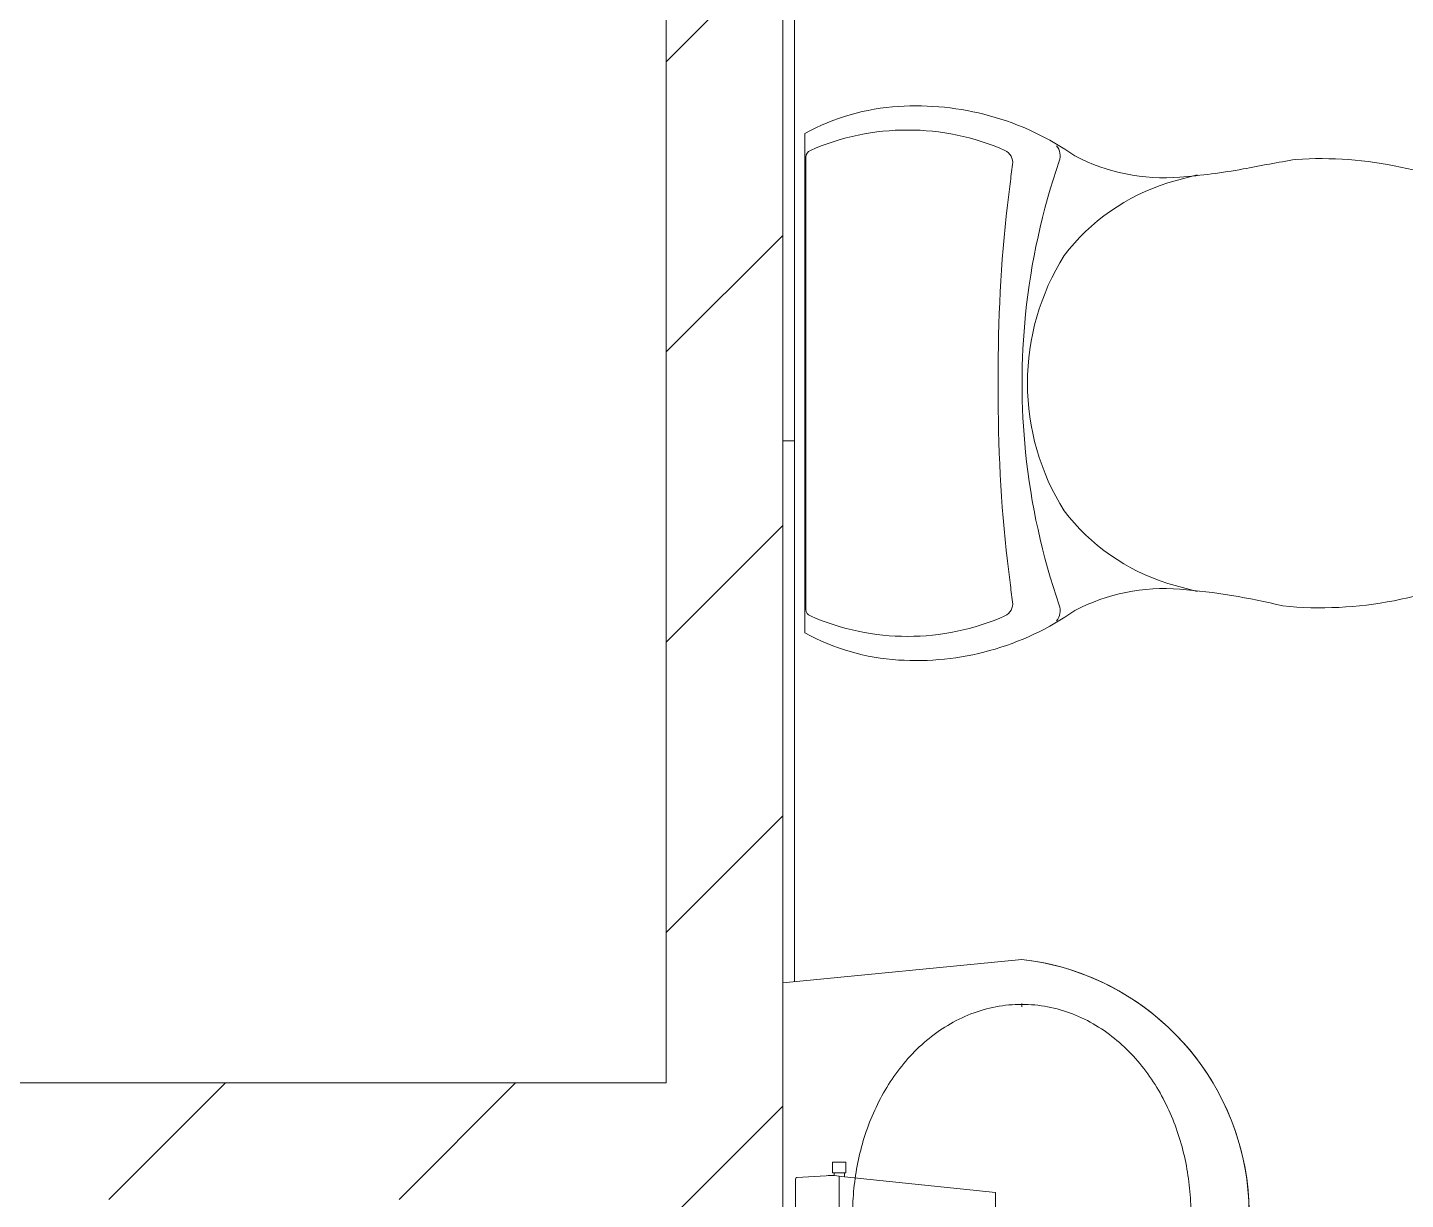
# Model space of a CAD drawing. Header units: millimetres. Extents: x 5356 to 209803, y -16346 to 109894.
# Drawn here: x 85230 to 86412, y 31537 to 32542 of the extents above; entities that cross this region are included whole.
import ezdxf

# ---------------------------------------------------------------- set-up
doc = ezdxf.new("R2010")
doc.units = ezdxf.units.MM
doc.linetypes.add('NET VAN', pattern=[1.06, 0.53, -0.53])
for name, color, linetype, lineweight in [('0-1', 7, 'Continuous', 5), ('A-DETL-GENF-2', 9, 'NET VAN', 9), ('A-DOOR', 31, 'Continuous', 9), ('A-DOOR-FRAM', 31, 'Continuous', 9), ('A-WALL-3', 113, 'Continuous', 18), ('A-WALL-PATT-1', 10, 'Continuous', 9), ('A-WALL-PATT-3', 111, 'Continuous', 9), ('I-WALL-1', 253, 'Continuous', 18), ('P-SANR-FIXT-1', 9, 'Continuous', 9), ('P-SANR-FIXT-2', 221, 'Continuous', 9)]:
    doc.layers.add(name, color=color, linetype=linetype, lineweight=lineweight)
pattern_1 = [(45, (0, 0), (-124.4507934888324, 124.4507934888324), [])]

# ---------------------------------------------------------------- blocks, each defined once
blk = doc.blocks.new('bonruatreo - Chậu rửa-348246-TKCS_MB ĐỊNH VỊ MỐC TỌA ĐỘ CÔNG TRÌNH')
at = {"layer": 'P-SANR-FIXT-1'}
for p, q in [((-218.5749299439555, 204.999999999998), (-198.4313483298566, 6.429523580209206e-13)), ((-177.847746426109, 204.9999999999972), (-180.6257060585237, 204.9999999999972)), ((198.4313483298332, -6.429523580209206e-13), (218.5749299439334, 204.9999999999966)), ((-198.4313483298566, 6.429523580209206e-13), (198.4313483298332, -6.429523580209206e-13)), ((165.0000000000007, -5.414335646491958e-13), (-164.9999999999993, 5.414335646491971e-13))]:
    blk.add_line(p, q, dxfattribs=at)
at = {"layer": 'P-SANR-FIXT-1', "flags": 128}
blk.add_lwpolyline([(-218.5749299438246, 205.000000000066), (-217.4003599586198, 213.7206685849387), (-215.8779957737619, 222.3873912934338), (-214.0102728471725, 230.9863032180322), (-211.800179137119, 239.5036479339611), (-209.2512503220574, 247.9257995066409), (-206.3675641443756, 256.2392842901727), (-203.1537338868206, 264.4308024823461), (-199.6149009921616, 272.4872494015048), (-195.7567268381639, 280.3957364511758), (-191.585383680454, 288.1436117391405), (-187.1075447782092, 295.7184803177385), (-182.3303737184567, 303.1082240131042), (-177.2615129558564, 310.3010208117379), (-171.9090715862826, 317.2853637731521), (-166.2816123741447, 324.0500794385088), (-160.3881380537198, 330.5843457058023), (-154.238076926725, 336.8777091429201), (-147.8412677790356, 342.9201017108628), (-141.2079441406652, 348.7018568705176), (-134.3487179144261, 354.2137250469711), (-127.2745623990854, 359.4468884269755), (-119.9967947343209, 364.3929750654497), (-112.5270577959629, 369.0440722788998), (-104.8773015695877, 373.3927393039368), (-97.05976403337377, 377.4320192010269), (-89.086951579673, 381.1554499839659), (-80.97161900764614, 384.5570749578039), (-72.72674911821687, 387.6314522482319), (-64.36553194442045, 390.3736635074005), (-55.90134365010035, 392.7793217822919), (-47.34772513091184, 394.8445785328257), (-38.71836035183355, 396.5661297887725), (-30.02705445564843, 397.941221435367), (-21.28771167777331, 398.967653619321), (-12.51431310238354, 399.6437842680814), (-3.720894295558492, 399.9685317168564), (5.078477148358161, 399.9413764390118), (13.86972411220258, 399.5623618771845), (22.63878247617922, 398.8320943738227), (31.37162361755272, 397.7517422011451), (40.05427685338973, 396.3230336921902), (48.67285179071119, 394.54825447578), (57.21356054815597, 392.4302438200504), (65.6627398136378, 389.9723900902476), (74.00687270271992, 387.1786253280258), (82.23261038276137, 384.0534189610284), (90.32679342823485, 380.6017706527595), (98.27647287289392, 376.8292023042158), (106.0689309254889, 372.7417492199776), (113.6917013154371, 368.3459504530277), (121.13258923622, 363.6488383436832), (128.379690854457, 358.6579272693163), (135.421412353535, 353.3812016229785), (142.2464884812173, 347.8271030400646), (148.8440005716358, 342.0045168934869), (155.2033940128223, 335.9227580789997), (161.3144951318637, 329.5915561133448), (167.1675274706376, 323.021039569059), (172.7531274259483, 316.2217198709959), (178.0623592294255, 309.2044744802311), (183.0867292427391, 301.9805294924308), (187.8181995456931, 294.5614416785872), (192.2492007951083, 286.9590799965086), (196.3726443342393, 279.1856066031691), (200.1819335330273, 271.2534573977346), (203.6709743413414, 263.1753221268249), (206.8341850382313, 254.9641240836305), (209.6665051613355, 246.632999433407), (212.1634036026217, 238.1952761983675), (214.3208858572728, 229.6644529357344), (216.1355004139191, 221.0541771429347), (217.6043442763256, 212.3782234244514), (218.5749299440498, 205.000000000066)], dxfattribs=at)
at = {"layer": 'P-SANR-FIXT-1'}
blk.add_arc((-1.4483347854366e-11, 180.0000000000009), 220.0000000000003, 6.524978844142664, 173.475021155857, dxfattribs=at)
for points in [[(-179.9999999999903, 204.9999999999973), (-179.9999999999897, 212.4328975477261), (-178.5935235153266, 227.28090585017), (-172.3892894281074, 248.7904281362078), (-162.4977344798867, 268.8621895710423), (-149.4460969504137, 287.0049037139574), (-133.818482149371, 302.954293986053), (-116.1419351787337, 316.5914775692466), (-96.89153354315286, 327.869447752494), (-76.46926296619709, 336.8224012083201), (-55.19371792770166, 343.4772951944609), (-33.34252953140985, 347.8926303755534), (-11.15146628274142, 350.0925549352826), (11.1492021672989, 350.092264324635), (33.33017130218028, 347.894985353545), (55.17543712401582, 343.4808897480591), (76.46261936887804, 336.8293340126354), (96.8905529776789, 327.8704182312431), (116.1494485021109, 316.5842113098757), (133.8322331321153, 302.9431783044539), (149.4641820008858, 286.9847562642946), (162.5076555759456, 268.8412409857382), (172.3911025503834, 248.7850082535024), (178.5904582246991, 227.2887973871541), (180.0000000000102, 212.4335219767764), (180.0000000000099, 204.9999999999759)], [(180.0000000000099, 204.999999999994), (180.0000000000098, 197.5664780231843), (178.5904582246938, 182.7112026127938), (172.3911025503747, 161.2149917464531), (162.507655575933, 141.1587590142182), (149.4641820008706, 123.0152437356649), (133.8322331320979, 107.0568216955086), (116.1494485020922, 93.41578869009008), (96.89055297765911, 82.12958176872547), (76.46261936885772, 73.17066598733606), (55.17543712399538, 66.51911025191502), (33.33017130215998, 62.10501464643196), (11.14920216727857, 59.90773567534441), (-11.15146628276067, 59.90744506469915), (-33.34252953142821, 62.10736962443065), (-55.19371792771881, 66.52270480552524), (-76.46926296621302, 73.17759879166823), (-96.8915335431673, 82.13055224749598), (-116.1419351787465, 93.40852243074495), (-133.8184821493819, 107.0457060139402), (-149.4460969504226, 122.9950962860364), (-162.4977344798933, 141.1378104289524), (-172.3892894281117, 161.2095718637871), (-178.5935235153287, 182.719094149826), (-179.9999999999902, 197.5671024522671), (-179.9999999999903, 204.9999999999939)]]:
    blk.add_open_spline(points, degree=3, dxfattribs=at)
at = {"layer": 'P-SANR-FIXT-2'}
for p, q in [((-18.53045908591247, 182.47473659182), (-32.22482087970845, 52.92163593957823)), ((18.53045908588911, 182.4747365918202), (-18.53045908591246, 182.4747365918201)), ((33.01635406427039, 45.43347549252498), (18.5304590858891, 182.4747365918202)), ((-35.56285790134974, 54.2072742360757), (-44.66199848290103, 54.20727423607566)), ((-44.66199848290103, 54.20727423607566), (-44.66199848290097, 42.83523504517756)), ((-35.56285790134974, 52.92163593957822), (-35.56285790134974, 54.2072742360757)), ((-32.22482087970845, 52.92163593957823), (-35.56285790134974, 52.92163593957822)), ((-35.56285790135767, 44.1620718434998), (-35.56285790135771, 52.92163593957823)), ((-32.22374273429474, 52.92152457779762), (-33.12847899761833, 44.16195632361688)), ((32.69614908085113, 48.46147133097487), (-32.68440150098965, 48.46147133097445)), ((-44.66199848290097, 42.83523504517756), (-35.56285790134967, 42.83523504517759)), ((-35.56285790134967, 42.83523504517759), (-35.56285790134967, 44.16207184349978)), ((-35.56285790134967, 44.16207184349978), (-33.12959739956479, 44.1620718434998)), ((-33.01635406429197, 37.29047969823107), (-31.44085328748659, 12.24673453398066)), ((31.44085328746537, 12.24673453398106), (33.01635406427049, 37.2904796982321)), ((-30.16719133890252, 11.02473659182009), (30.16719133765458, 11.02473659179418))]:
    blk.add_line(p, q, dxfattribs=at)
for centre, radius, start, end in [((5.501335537962166, 41.36197759537811), 38.73227991510528, 175.8542678115019, 186.0340217552577), ((-5.501335537983916, 41.36197759537806), 38.73227991510547, 353.9659782447429, 6.034021755257775), ((-30.13924488699055, 12.3286186544518), 1.304181520121789, 183.5997308340027, 268.7721522757187), ((30.13924488696933, 12.32861865445218), 1.304181520121787, 271.2278476703738, 356.4002691659974)]:
    blk.add_arc(centre, radius, start, end, dxfattribs=at)
blk = doc.blocks.new('TOILET - TOILET-348229-TKCS_MB ĐỊNH VỊ MỐC TỌA ĐỘ CÔNG TRÌNH')
at = {"layer": 'P-SANR-FIXT-1'}
for p, q in [((214.1995318668313, -19.05000000000122), (-214.1995318667546, -19.04999999999851)), ((193.97078499803, -19.91553583143607), (-193.9707849979227, -19.91553583143236)), ((-171.7035516261501, -330.2570353388664), (-178.5826640776578, -355.4610644590122)), ((171.7035516262215, -330.2570353388655), (178.5826640777298, -355.4610644590144))]:
    blk.add_line(p, q, dxfattribs=at)
for centre, radius, start, end in [((-46.13760999738189, -111.133930885133), 191.6357479952151, 151.2809300415396, 176.4513422227688), ((-193.7090153667803, -26.38577465451942), 6.475531929314479, 92.31678001281682, 156.2861880749644), ((193.7090153668564, -26.38577465452188), 6.47553192931448, 23.71381192502309, 87.68321998690784), ((46.13760999745864, -111.1339308851331), 191.6357479952132, 3.548657777229072, 28.71906995845935), ((-9.838022255078874, -107.1523688825703), 207.3032811351502, 156.2861880749646, 203.7138119250351), ((9.838022255153959, -107.1523688825704), 207.3032811351502, 336.2861880749622, 23.71381192503435), ((1.853693360708327, -114.1101153993178), 239.7192469555727, 176.451342222769, 195.2960603541507), ((-1.853693360632019, -114.1101153993178), 239.7192469555715, 344.7039396458467, 3.548657777229256), ((-4.003353977857214, -115.7119893735312), 233.6470971093106, 195.2960603541508, 215.2146594502504), ((-14.30394237479296, -1400.385881402284), 1215.583629418794, 90.3973723660729, 97.40697298192794), ((4.388159971324968e-11, -3462.789958907384), 3278.037309305237, 89.60262763392805, 90.3973723660729), ((14.30394237485165, -1400.385881402284), 1215.583629418795, 82.59302701807263, 89.60262763392828), ((4.003353977931188, -115.7119893735311), 233.6470971093119, 324.7853405497476, 344.7039396458467), ((-189.0800195427674, -185.5076524089137), 11.68855928237306, 205.4104838228699, 277.5788024475714), ((178.9093763268637, -2951.264857805509), 2778.442103370485, 97.23514351628582, 97.57880244757047), ((-178.9093763268247, -2951.264857805507), 2778.442103370487, 82.42119755242916, 82.76485648371191), ((189.0800195428416, -185.5076524089161), 11.68855928237307, 262.4211975523414, 334.5895161771278), ((0.5529167513281621, -792.1312904916649), 586.9119850767163, 95.83215379759358, 108.9926663103517), ((3.571972249606972e-11, -415.9841640074298), 206.1039568836559, 90.00000000000017, 122.0731667070444), ((3.282794167370461e-11, -786.7181433958776), 581.470672880702, 84.16784620241312, 95.83215379759358), ((3.544900571374513e-11, -415.9841640074298), 206.1039568836562, 57.92683329295567, 89.99999999999942), ((-0.5529167512617627, -792.1312904916649), 586.9119850767158, 71.00733368964713, 84.16784620241312), ((-194.9505441312366, -224.1118388292315), 13.81066364226807, 230.6723682122974, 288.9926663103689), ((194.9505441313103, -224.111838829234), 13.81066364226808, 251.0073336896472, 309.3276317877064), ((-0.3874102947869895, -383.9560718636442), 179.5349737637684, 127.4035971626914, 162.5964028373153), ((0.3874102948585643, -383.9560718636442), 179.5349737637686, 17.40359716268476, 52.59640283730875), ((-343.4828822549819, -327.3986474169055), 167.3360765967514, 355.4558907417207, 27.37996643146821), ((343.4828822550533, -327.3986474169097), 167.3360765967504, 152.6200335685317, 184.5441092582795), ((-719.24604541987, -297.5343536763932), 544.2841245188786, 346.0536205488104, 355.4558907417197), ((719.2460454198704, -297.5343536764119), 544.284124518806, 184.544109258279, 190.2879440585227), ((-1948.348746160097, -805.1146347579743), 2171.196004482318, 9.680981042718196, 10.89490707434008), ((137.1458721769089, -461.1864712179135), 329.7550814439056, 174.348719896015, 207.6877737289363), ((-137.1458721768386, -461.1864712179119), 329.7550814439059, 332.3122262710613, 3.683462135593233), ((45.14871311199176, -528.5992639728623), 217.6295211508281, 203.2216389143075, 244.771831349566), ((-45.14871311192206, -528.5992639728618), 217.6295211508283, 295.2281686504313, 336.778361085689), ((3.411031457289937e-11, -624.4228520098749), 111.7023465450977, 244.7718313495653, 295.2281686504309)]:
    blk.add_arc(centre, radius, start, end, dxfattribs=at)
blk = doc.blocks.new('NCV_TKTC_TANG 1_rvt-1-TKCS_MB ĐỊNH VỊ MỐC TỌA ĐỘ CÔNG TRÌNH')
at = {"layer": 'A-WALL-PATT-1'}
h = blk.add_hatch(dxfattribs=at)
h.set_pattern_fill('FP_4', color=256, style=0, pattern_type=2)
h.set_pattern_definition([(0, (0, 0), (894.08, 223.52), [73.762, -596.798, 73.762, -596.798, -3576.32]), (0, (0, 0), (894.08, 223.52), [-1341.12, 73.762, -1267.358, 73.762, -596.798, -1564.64]), (0, (0, 0), (894.08, 223.52), [-3352.8, 73.762, -373.278, 73.762, -1043.838]), (120, (335.28, 111.76), (-640.6139982538975, 662.535993015591), [73.76199999999999, -596.7979999999999, 73.76199999999999, -4173.117999999999]), (120, (335.28, 111.76), (-640.6139982538975, 662.535993015591), [-744.3219999999999, -596.7979999999999, 73.76199999999999, -1267.358, -2235.199999999999]), (120, (335.28, 111.76), (-640.6139982538975, 662.535993015591), [-2682.239999999999, 73.76199999999999, -596.7979999999999, 73.76199999999999, -1490.878]), (120, (335.28, 111.76), (-640.6139982538975, 662.535993015591), [-3426.561999999999, -373.278, 73.76199999999999, -1043.838]), (240, (447.04, 558.8), (-253.4660017461021, -886.055993015591), [73.762, -596.798, 73.762, -4173.117999999999]), (240, (447.04, 558.8), (-253.4660017461021, -886.055993015591), [-744.322, -596.798, 73.762, -1267.358, -2235.2]), (240, (447.04, 558.8), (-253.4660017461021, -886.055993015591), [-2682.24, 73.762, -596.798, 73.762, -1490.878]), (240, (447.04, 558.8), (-253.4660017461021, -886.055993015591), [-3426.562, -373.278, 73.762, -1043.838])])
h.paths.add_polyline_path([(85877.56428701643, 31136.93603804531), (85887.5642870164, 31136.93603804531), (85886.75168714009, 31324.89541096085), (85877.56428701663, 31325.79817751799), (85877.56428701643, 31240.92035664536)])
h.paths.add_polyline_path([(85877.56428701646, 31722.66087417768), (85887.56428701642, 31723.64348791496), (85887.56428701647, 32976.68973127588), (85879.94763365905, 32979.16659623816), (85879.95816200666, 32994.58449315115), (85887.56428701647, 32994.58449315115), (85887.56428701647, 33336.93603804356), (85877.56428701647, 33336.93603804356), (85877.56428701646, 31734.04547486362)])
at = {"layer": 'I-WALL-1'}
for p, q in [((85877.56428701639, 33336.93603804352), (85877.56428701634, 31722.66087417764)), ((85887.56428701633, 31723.64348791491), (85887.56428701637, 32976.68973127585))]:
    blk.add_line(p, q, dxfattribs=at)
at = {"layer": 'P-SANR-FIXT-1'}
for name, p, rotation in [('TOILET - TOILET-348229-TKCS_MB ĐỊNH VỊ MỐC TỌA ĐỘ CÔNG TRÌNH', (85877.56428701639, 32236.93603804403), 89.9999999999999), ('bonruatreo - Chậu rửa-348246-TKCS_MB ĐỊNH VỊ MỐC TỌA ĐỘ CÔNG TRÌNH', (85877.56428701639, 31524.22952584777), 269.9999999999997)]:
    blk.add_blockref(name, p, dxfattribs=dict(at, rotation=rotation))
blk = doc.blocks.new('FD_02 - FD_03 - FD_03-KY THUAT-900x2200mm-728564-TKCS_MB ĐỊNH VỊ MỐC TỌA ĐỘ CÔNG TRÌNH')
at = {"layer": 'A-DETL-GENF-2'}
for p, q in [((419.9999999999949, 100.0000000000001), (419.9999999999949, 1020)), ((419.9999999999949, 1020), (459.9999999999949, 1020)), ((459.9999999999949, 1020), (459.9999999999949, 100.0000000000001)), ((459.9999999999949, 100.0000000000001), (419.9999999999949, 100.0000000000001))]:
    blk.add_line(p, q, dxfattribs=at)
blk.add_arc((459.9999999999939, 99.99999999999493), 919.9999999999982, 92.49190636897978, 179.9999999999999, dxfattribs=at)
at = {"layer": 'A-DOOR-FRAM'}
for p, q in [((-460.0000000000078, 99.99999999998609), (-495.0000000000078, 99.99999999998619)), ((-495.0000000000078, 99.99999999998619), (-495.0000000000085, -99.9999999999984)), ((-460.0000000000079, 59.99999999998611), (-460.0000000000078, 99.99999999998609)), ((494.999999999992, 99.9999999999831), (459.9999999999918, 99.99999999998307)), ((459.9999999999918, 99.99999999998307), (459.9999999999922, 59.99999999998325)), ((494.9999999999914, -100.0000000000016), (494.999999999992, 99.9999999999831)), ((-450.0000000000079, 59.99999999998607), (-460.0000000000079, 59.99999999998611)), ((-450.0000000000084, -99.99999999999854), (-450.0000000000079, 59.99999999998607)), ((459.9999999999922, 59.99999999998325), (449.999999999992, 59.99999999998312)), ((449.999999999992, 59.99999999998312), (449.9999999999913, -100.0000000000014)), ((-495.0000000000085, -99.9999999999984), (-450.0000000000084, -99.99999999999854)), ((449.9999999999913, -100.0000000000013), (494.9999999999914, -100.0000000000016))]:
    blk.add_line(p, q, dxfattribs=at)

msp = doc.modelspace()

# ---------------------------------------------------------------- hatches: boundary and pattern name
at = {"layer": 'A-WALL-PATT-3'}
h = msp.add_hatch(dxfattribs=at)
h.set_pattern_fill('FP_1', color=256, style=0, pattern_type=2)
h.set_pattern_definition(pattern_1)
h.paths.add_polyline_path([(85850.2643374998, 31136.93603804366), (85877.56428701637, 31136.93603804366), (85877.56428701637, 33336.93603804523), (85777.56428701636, 33336.93603804523), (85777.56428701636, 31136.93603804366)])
h = msp.add_hatch(dxfattribs=at)
h.set_pattern_fill('FP_1', color=256, style=0, pattern_type=2)
h.set_pattern_definition(pattern_1)
h.paths.add_polyline_path([(84034.61546948426, 31536.93603804364), (85777.56428701636, 31536.93603804364), (85777.56428701636, 31636.9360380436), (83577.5642870164, 31636.93603804367), (83577.5642870164, 31536.93603804364)])

# ---------------------------------------------------------------- linework, layer by layer
at = {"layer": 'A-WALL-3'}
for p, q in [((85777.56428701627, 33336.93603804519), (85777.56428701627, 31636.93603804356)), ((85877.56428701628, 31722.66087417763), (85877.56428701628, 33336.93603804519)), ((85777.56428701627, 31636.93603804356), (83577.56428701631, 31636.93603804363))]:
    msp.add_line(p, q, dxfattribs=at)

# ---------------------------------------------------------------- block references
at = {"layer": '0-1'}
msp.add_blockref('NCV_TKTC_TANG 1_rvt-1-TKCS_MB ĐỊNH VỊ MỐC TỌA ĐỘ CÔNG TRÌNH', (0, 0), dxfattribs=at)
at = {"layer": 'A-DOOR', "rotation": 180}
msp.add_blockref('FD_02 - FD_03 - FD_03-KY THUAT-900x2200mm-728564-TKCS_MB ĐỊNH VỊ MỐC TỌA ĐỘ CÔNG TRÌNH', (84752.5642870163, 33436.93603804523), dxfattribs=at)

doc.saveas('drawing.dxf')
